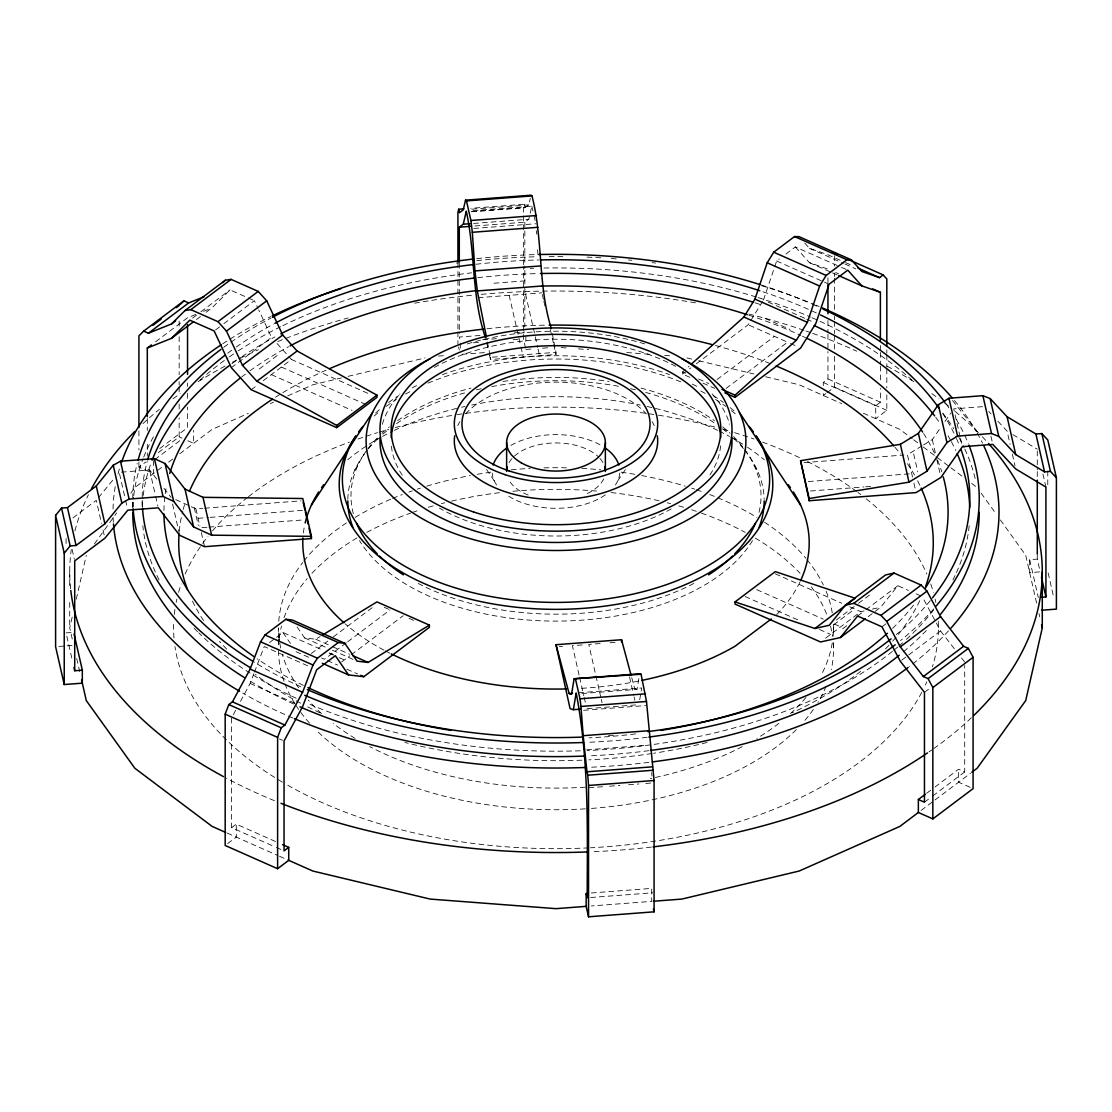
<?xml version="1.0" encoding="UTF-8"?>
<svg xmlns="http://www.w3.org/2000/svg" width="1112" height="1112" viewBox="0 0 1112 1112"><rect width="100%" height="100%" fill="white"/><g stroke="black" fill="none" stroke-linecap="round" stroke-linejoin="round"><path stroke-width="0.75" stroke-dasharray="5 3.75" d="M581.854 693.554L637.037 689.357L639.15 676.888M639.72 699.698L641.693 687.98L577.892 692.832M72.252 638.983L69.722 627.905L72.419 616.076M76.283 599.173L86.291 555.236M523.46 264.698L523.46 207.68L524.238 204.26L470.779 208.319M471.557 211.753L525.017 207.68L528.812 204.858L530.299 198.409M474.824 226L524.836 222.191L528.812 219.245L531.828 206.165L471.474 210.752M763.471 300.018L776.649 261L779.317 258.985M240.47 701.352L250.144 683.449L253.814 673.816M254.426 672.218L264.225 646.545L310.498 667.047M235.633 710.318L231.616 717.782L231.616 827.648L274.789 846.788M696.265 363.832L748.209 324.76L762.582 301.463M354.909 469.792L357.967 465.177M617.646 480.996L625.43 469.5M923.516 444.967L932.287 439.615L941.058 427.036M944.964 421.448L950.802 413.066M94.395 543.963L116.663 512.924M130.827 493.172L134.872 487.529L156.166 471.516M875.13 611.419L880.676 607.249L897.843 585.732L908.49 590.458M98.454 497.689L113.744 478.98M206.151 312.25L211.697 308.08L230.045 289.898L246.794 297.321M689.843 377.329L682.601 374.118L682.601 371.922L688.981 366.209M155.624 341.773L187.539 317.768L197.199 313.89M192.571 318.088L199.521 312.861M200.897 311.819L230.045 289.898M196.435 319.561L200.591 316.433M215.547 329.916L222.483 324.704M223.873 323.661L254.398 300.685L257.984 308.344M231.324 367.683L271.564 337.409L258.693 309.873M259.221 369.045L278.292 354.686M159.78 448.511L187.539 427.633L187.539 407.034M153.4 460.618L153.4 473.601L138.917 467.179L145.853 461.966M158.335 452.57L179.157 436.905L179.157 417.903M154.776 459.576L182.535 438.684M251.215 389.756L257.914 384.71M263.28 380.665L291.455 359.468L369.045 393.843M157.556 470.459L163.103 466.289M168.663 462.119L172.819 458.978M179.755 453.765L212.156 429.385L248.351 413.358M269.563 642.527L282.921 632.478L323.022 650.242M785.989 253.967L795.33 246.933L840.06 266.741M311.346 653.467L327.748 641.124M333.211 637.009L372.854 607.18M682.601 374.118L690.802 367.947M346.332 642.819L324.454 659.263L321.535 657.984M347.695 641.791L390.062 609.904M341.662 661.987L349.863 655.816M351.239 654.787L403.183 615.714M717.018 379.567L774.438 336.366M726.039 388.463L787.546 342.176L748.209 324.76M231.616 827.648L236.286 824.131L277.93 842.576M823.269 385.725L823.269 382.486L827.953 378.956L827.953 351.489M227.64 843.619L236.286 837.114L236.286 824.131M825.743 393.606L823.269 395.469L823.269 392.216M826.981 392.675L834.389 387.101L834.389 352.546M886.82 394.788L886.82 410.328L875.714 418.696L875.714 405.713L880.384 402.197L880.384 388.463M836.252 620.051L857.06 604.386M858.45 603.343L869.542 594.99M833.708 624.791L852.779 610.446M825.577 638.191L860.785 611.697L864.107 610.961M857.602 616.02L864.538 610.794M865.928 609.751L897.843 585.732M842.687 628.766L848.136 624.666M868.194 616.646L873.74 612.476M881.955 626.807L886.125 623.679M901.693 660.194L940.543 630.963L923.002 598.034M924.461 692.331L930.007 688.161M926.685 793.245L933.635 788.019M935.011 786.976L958.6 769.226L964.702 771.937L964.702 665.49M924.461 802.211L931.397 796.984M932.787 795.942L964.702 771.937M921.139 810.398L933.635 801.001M935.011 799.959L970.512 773.257M72.933 517.886L96.271 500.358L101.526 523.391M297.085 626.932L304.618 637.927L315.683 639.219L320.061 636.55M922.056 445.856L907.434 454.766L913.188 479.995M270.383 403.587L273.524 402.197M287.688 395.928L312.861 384.766L341.342 377.955M203.649 311.304L211.697 308.08M348.042 376.356L425.118 357.925M872.392 609.098L880.676 607.249M471.905 209.181L528.812 204.858M471.724 211.6L523.46 207.68M473.629 223.429L528.812 219.245M473.754 228.46L535.831 223.748M493.978 283.226L525.045 280.877M478.118 297.696L541.933 292.845M479.995 335.476L459.298 337.047L460.298 341.453M514.495 332.849L524.836 332.071M482.719 339.744L496.522 338.701M473.448 342.802L480.342 342.274M513.105 339.785L521.736 339.132M438.517 356.09L446.899 355.451M462.036 354.297L484.443 352.601M525.837 349.446L532.537 348.946M542.6 348.181L550.968 347.542M487.431 341.996L490.462 357.327L556 352.337L556 354.533L490.462 359.523L488.946 352.851M156.792 479.147L149.633 469.987L119.192 472.308L125.197 498.621M982.48 406.686L953.735 408.868L960.115 436.835M191.278 506.711L195.934 508.851L202.829 508.323M204.552 508.198L301.074 500.859M804.018 462.62L903.986 455.03M198.089 518.303L208.43 517.525M210.154 517.386L303.228 510.311M201.981 527.63L207.152 527.241M208.875 527.116L303.659 519.902M808.341 481.538L911.743 473.684M810.495 491.004L863.927 486.945M865.65 486.806L872.545 486.291M66.081 632.909L72.169 632.45M1039.539 571.902L1029.67 572.652L1029.67 559.67L1037.287 559.1L1039.539 568.969M58.894 646.447L65.469 645.947M67.123 645.822L72.058 645.447M559.28 646.656L562.547 646.406M582.215 644.918L572.388 645.669L579.227 675.679M600.188 643.556L588.762 644.418L600.939 697.78M610.029 642.805L618.244 642.18M587.136 708.65L638.872 704.716M583.619 710.276L645.711 705.564M586.636 749.822L647.003 745.235M588.887 787.769L602.69 786.726M609.584 786.198L619.926 785.419M628.558 784.752L638.9 783.974M645.794 783.446L652.702 782.917M591.334 892.978L651.702 888.391L651.702 901.373L591.334 905.96M590.611 897.509L652.702 892.797M561.171 347.556L569.789 348.209M578.407 348.862L588.762 349.654M626.682 352.532L649.102 354.228M664.615 355.409L673.233 356.062M686.882 357.925L691.914 359.134M698.614 360.733L753.894 373.952M765.626 376.76L799.139 384.766L841.784 403.656M637.037 689.357L634.674 688.564L631.602 677.166M804.782 243.097L809.411 248.268L827.106 254.412L844.064 261.932M795.33 246.933L809.411 262.64L827.953 269.09M845.606 262.613L853.321 266.032M809.411 248.268L843.341 263.308M844.884 263.989L855.684 268.77M841.603 267.422L847.775 270.16M835.668 272.51L838.74 273.872M809.411 262.64L831.011 272.218M832.54 272.899L837.169 274.942M776.649 261L822.908 281.489M824.451 282.17L829.079 284.227M768.1 302.061L805.116 318.463M806.659 319.144L814.373 322.563M765.07 318.393L789.923 329.402M790.465 343.469L797.735 346.694M827.953 378.956L880.384 402.197M834.389 387.101L886.82 410.328M823.269 382.486L875.714 405.713M863.371 413.233L899.844 429.385L912.271 438.726M682.601 371.922L685.492 373.215M698.544 378.983L708.817 383.543M702.951 383.14L714.655 388.324M248.31 297.988L254.398 300.685M916.107 593.836L922.196 596.532M775.286 573.82L841.784 603.274M849.707 606.791L860.785 611.697M281.392 367.043L365.32 404.226M271.328 374.605L352.087 410.384M756.744 589.652L823.255 619.12M834.334 624.027L840.672 626.834M745.096 596.518L800.529 621.08M819.53 629.489L830.608 634.41M179.157 436.905L182.048 438.184M187.845 440.755L193.641 443.327L193.641 430.344M970.192 787.352L958.6 782.209L958.6 769.226M384.238 607.319L388.616 609.251M409.049 618.314L414.929 620.913M315.683 639.219L331.098 646.058M332.641 646.739L349.613 654.245M304.618 637.927L326.219 647.504M332.391 650.228L355.52 660.486M329.194 652.98L333.822 655.024M329.847 653.522L332.947 654.898M339.16 657.651L346.93 661.084M327.373 660.556L337.561 665.073M346.819 669.174L357.619 673.955M296.084 651.688L311.513 658.512M250.144 683.449L294.875 703.257M279.418 738.966L282.504 740.328M276.332 847.469L282.504 850.207M227.237 833.11L277.93 855.559M279.473 856.24L288.731 860.341M175.738 499.608L189.721 506.002M1012.851 434.57L1037.287 449.22M913.647 439.768L917.789 442.882M923.307 447.038L949.523 466.762M950.899 467.804L961.949 476.117M971.61 483.372L977.128 487.529M988.763 411.468L991.056 413.928M997.937 421.295L1007.097 431.122L1010.099 444.286M277.083 343.538L291.455 359.468M952.497 400.515L977.128 431.414M163.937 488.321L171.081 497.481M940.543 630.963L955.25 649.894M961.546 657.998L964.702 662.057M981.173 493.172L996.352 514.328M1000.397 519.971L1025.709 555.236L1036.801 603.913M282.921 632.478L290.44 643.459M486.57 469.5L494.353 480.996M754.033 465.177L757.091 469.792M1042.917 473.893L1045.919 487.056M1048.143 572.93L1053.773 597.603M1012.351 454.155L1014.978 465.678M1029.67 559.67L1038.302 597.505M1039.025 613.657L1039.748 616.826M990.931 436.168L992.432 442.757M960.49 438.489L962.366 446.704M932.287 439.615L935.289 452.779M936.79 459.353L939.793 472.517M913.689 453.932L917.775 471.863M913.911 483.136L915.704 491.031M531.828 206.165L533.649 214.157M534.01 215.756L535.108 220.551M524.238 204.26L525.017 207.68M542.308 294.513L543.448 299.517M543.837 301.185L544.977 306.189M550.301 329.527L553.345 342.871M553.72 344.539L556 354.533M629.517 676.944L633.701 695.292M634.076 696.96L634.841 700.282M525.545 294.082L537.721 347.444M538.097 349.112L539.612 355.784M525.503 347.959L523.46 339.007L523.46 266.421M509.171 295.333L520.569 345.359M520.958 347.027L523.238 357.035M601.314 699.448L602.078 702.784M579.602 677.347L583.786 695.681M584.175 697.349L585.69 704.021M486.667 342.844L488.571 351.183M458.603 346.972L459.284 349.96M195.934 508.851L199.896 526.184M201.328 532.495L204.566 546.687M194.225 507.614L198.311 525.545M172.582 504.056L179.338 533.663M149.633 469.987L155.263 494.673M155.638 496.313L157.89 506.182M125.573 500.275L127.074 506.85M103.027 529.965L104.153 534.9M72.085 549.37L74.337 559.239M76.7 658.485L79.703 671.634M66.831 636.203L72.461 660.875M552.289 333.614L556 352.337M651.618 772.604L651.979 776.051M536.304 230.657L536.54 234.118M537.596 249.672L537.958 254.856M1047.768 471.057L1047.768 486.611M1037.287 450.944L1037.287 469.82M1037.287 471.544L1037.287 480.12M1037.287 553.943L1037.287 559.1M886.82 349.849L886.82 353.31M886.82 355.034L886.82 367.127M886.82 368.864L886.82 387.866M880.384 345.54L880.384 350.683M880.384 352.407L880.384 364.43M880.384 366.14L880.384 381.597M834.389 255.774L834.389 266.143M834.389 273.052L834.389 276.513M834.389 278.236L834.389 309.344M834.389 316.253L834.389 319.714M834.389 321.438L834.389 333.53M834.389 335.268L834.389 350.808M833.472 627.905L833.472 636.217M833.472 642.875L833.472 649.533M827.953 277.666L827.953 282.823M827.953 320.59L827.953 332.613M827.953 334.323L827.953 349.78M525.837 336.463L525.837 344.581M524.836 222.191L524.836 268.548M524.836 270.272L524.836 326.914M490.462 357.327L490.462 359.523M460.298 343.066L460.298 349.557M459.298 263.224L459.298 333.614M457.922 262.766L457.922 330.153M457.922 331.89L457.922 343.983M278.528 637.885L278.528 627.905A277.472 160.197 0 0 0 279.501 641.276M278.528 639.553L278.528 646.211A277.472 160.197 0 0 1 279.07 639.525M187.539 383.001L187.539 386.434M187.539 393.3L187.539 400.167M179.157 321.132L179.157 326.316M179.157 336.686L179.157 374.702M179.157 381.611L179.157 385.072M179.157 386.795L179.157 395.427M179.157 404.073L179.157 409.258M147.298 418.432L147.298 430.441M147.298 444.174L147.298 456.198M142.183 500.372L142.183 507.169M138.917 430.9L138.917 449.901M138.917 461.994L138.917 467.179M132.773 507.169L132.773 500.372A423.227 244.348 0 0 0 133.023 507.016M69.722 571.79L69.722 588.79M69.722 602.398L69.722 627.905M66.081 538.5L66.081 547.076M971.374 717.754A486.278 280.752 0 0 1 933.288 748.904M931.842 749.933A486.278 280.752 0 0 1 928.923 751.962M651.423 847.08A486.278 280.752 0 0 1 590.722 851.82M274.455 800.696A486.278 280.752 0 0 1 226.403 778.205M70.626 588.79A486.278 280.752 0 0 1 71.237 549.662M74.921 530.883A486.278 280.752 0 0 1 88.404 494.743M142.989 423.589A486.278 280.752 0 0 1 159.363 409.369M173.013 398.791A486.278 280.752 0 0 1 180.158 393.648M198.089 381.736A486.278 280.752 0 0 1 224.944 366.154M232.297 362.29A486.278 280.752 0 0 1 258.387 349.766M277.722 341.565A486.278 280.752 0 0 1 348.195 317.962M414.526 303.187A486.278 280.752 0 0 1 474.324 295.027M481.246 294.374A486.278 280.752 0 0 1 697.474 303.187M748.821 314.057A486.278 280.752 0 0 1 804.24 330.375M805.936 330.959A486.278 280.752 0 0 1 810.995 332.738M812.677 333.336A486.278 280.752 0 0 1 856.768 351.183M887.056 366.154A486.278 280.752 0 0 1 913.911 381.736M931.842 393.648A486.278 280.752 0 0 1 938.987 398.791M944.547 402.989A486.278 280.752 0 0 1 948.633 406.158M955.264 411.523A486.278 280.752 0 0 1 981.006 435.376M982.285 436.71A486.278 280.752 0 0 1 987.261 442.089M948.48 630.879A442.993 255.76 0 0 1 909.533 666.394M648.908 762.346A442.993 255.76 0 0 1 588.748 767.336M292.748 717.977A442.993 255.76 0 0 1 242.75 693.123M113.341 522.237A442.993 255.76 0 0 1 113.09 517.247M113.035 508.948A442.993 255.76 0 0 1 115.426 485.569M118.025 473.893A442.993 255.76 0 0 1 119.415 468.903M222.65 343.83A442.993 255.76 0 0 1 270.661 316.628M456.351 263.058A442.993 255.76 0 0 1 459.715 262.627M476.7 260.639A442.993 255.76 0 0 1 537.082 256.747M549.147 256.538A442.993 255.76 0 0 1 562.853 256.538M587.011 257.136A442.993 255.76 0 0 1 602.593 257.928M611.239 258.498A442.993 255.76 0 0 1 618.133 259.04M628.447 259.958A442.993 255.76 0 0 1 631.88 260.291M652.285 262.627A442.993 255.76 0 0 1 655.649 263.058M761.734 285.756A442.993 255.76 0 0 1 814.373 304.521M816.013 305.202A442.993 255.76 0 0 1 819.252 306.565M954.416 400.459A442.993 255.76 0 0 1 976.364 431.567M977.184 433.013A442.993 255.76 0 0 1 982.521 443.174M926.379 630.504A423.227 244.348 0 0 1 903.166 652.021M648.838 750.669A423.227 244.348 0 0 1 588.748 755.882M293.651 704.007A423.227 244.348 0 0 1 247.364 679.46M132.87 507.267A423.227 244.348 0 0 1 133.579 497.203M133.774 495.521A423.227 244.348 0 0 1 143.045 458.769M143.698 457.129A423.227 244.348 0 0 1 153.942 435.96M200.007 380.123A423.227 244.348 0 0 1 227.988 357.855M229.433 356.841A423.227 244.348 0 0 1 236.759 351.851M238.26 350.864A423.227 244.348 0 0 1 281.364 326.358M282.879 325.621A423.227 244.348 0 0 1 471.613 272.829M530.174 268.381A423.227 244.348 0 0 1 533.621 268.27M543.976 268.02A423.227 244.348 0 0 1 756.591 297.112M758.189 297.613A423.227 244.348 0 0 1 810.467 317.031M812.066 317.726A423.227 244.348 0 0 1 911.993 380.123M942.823 413.136A423.227 244.348 0 0 1 953.735 428.745M958.878 437.405A423.227 244.348 0 0 1 964.118 447.58M964.799 449.026A423.227 244.348 0 0 1 975.599 480.384M969.164 525.712A413.817 238.913 0 0 1 955.722 574.112M955.041 575.557A413.817 238.913 0 0 1 952.873 579.936M933.58 610.043A413.817 238.913 0 0 1 903.861 641.68M902.638 642.778A413.817 238.913 0 0 1 898.885 646.03M897.606 647.115A413.817 238.913 0 0 1 893.728 650.339M892.408 651.396A413.817 238.913 0 0 1 587.317 750.503M580.325 750.781A413.817 238.913 0 0 1 307.301 703.229M296.153 698.211A413.817 238.913 0 0 1 198.742 632.839M197.616 631.727A413.817 238.913 0 0 1 192.501 626.445M159.127 579.936A413.817 238.913 0 0 1 142.836 525.712M142.266 507.239A413.817 238.913 0 0 1 143.017 497.133M143.212 495.438A413.817 238.913 0 0 1 151.496 461.869M231.88 363.721A413.817 238.913 0 0 1 240.512 357.661M241.985 356.66A413.817 238.913 0 0 1 274.873 336.95M477.729 277.666A413.817 238.913 0 0 1 538.639 273.566M755.117 302.825A413.817 238.913 0 0 1 762.915 305.369M935.734 417.306A413.817 238.913 0 0 1 939.821 422.977M948.105 435.904A413.817 238.913 0 0 1 950.565 440.255M951.358 441.7A413.817 238.913 0 0 1 955.722 450.429M933.76 608.848A423.227 244.348 0 0 1 900.553 640.554M647.156 737.284A423.227 244.348 0 0 1 587.025 742.357M132.773 498.662A423.227 244.348 0 0 1 137.207 463.426M223.72 347.333A423.227 244.348 0 0 1 229.433 343.247M230.879 342.232A423.227 244.348 0 0 1 270.967 318.046M476.728 258.651A423.227 244.348 0 0 1 537.082 254.565M761.345 285.006A423.227 244.348 0 0 1 810.467 303.423M812.066 304.118A423.227 244.348 0 0 1 818.349 306.926M945.978 403.739A423.227 244.348 0 0 1 949.009 407.993M956.376 419.474A423.227 244.348 0 0 1 964.118 433.972M964.799 435.431A423.227 244.348 0 0 1 968.302 443.535M930.257 600.605A413.817 238.913 0 0 1 896.328 634.591M613.49 735.268A413.817 238.913 0 0 1 608.278 735.671M300.893 686.785A413.817 238.913 0 0 1 254.036 662.029M142.433 507.058A413.817 238.913 0 0 1 142.183 498.662M142.197 496.994A413.817 238.913 0 0 1 147.187 461.591M227.696 353.227A413.817 238.913 0 0 1 234.729 348.084M236.161 347.069A413.817 238.913 0 0 1 273.413 324.134M476.005 264.253A413.817 238.913 0 0 1 538.639 259.958M762.915 291.761A413.817 238.913 0 0 1 817.417 313.459M942.74 413.65A413.817 238.913 0 0 1 955.722 436.835M956.459 438.448A413.817 238.913 0 0 1 959.239 444.967M919.735 600.688A377.26 217.813 0 0 1 890.184 643.945M888.974 645.28A377.26 217.813 0 0 1 885.263 649.199M860.716 671.3A377.26 217.813 0 0 1 791.911 712.848M707.149 742.455A377.26 217.813 0 0 1 653.647 753.269M651.993 753.519A377.26 217.813 0 0 1 588.804 759.871M581.868 760.177A377.26 217.813 0 0 1 404.851 742.455M320.089 712.848A377.26 217.813 0 0 1 306.425 706.217M300.56 703.173A377.26 217.813 0 0 1 255.329 674.442M226.737 649.199A377.26 217.813 0 0 1 219.439 641.29M203.579 620.621A377.26 217.813 0 0 1 192.265 600.688M179.282 531.202A377.26 217.813 0 0 1 182.771 511.103M183.202 509.435A377.26 217.813 0 0 1 185.718 501.151M275.415 397.276A377.26 217.813 0 0 1 326.33 370.074M486.986 328.749A377.26 217.813 0 0 1 547.41 325.121M715.516 345.498A377.26 217.813 0 0 1 771.241 363.999M894.882 447.163A377.26 217.813 0 0 1 900.414 453.988M907.475 463.732A377.26 217.813 0 0 1 914.509 475.06M917.608 480.773A377.26 217.813 0 0 1 920.416 486.5M913.508 605.206A392.077 226.361 0 0 1 890.934 629.948M635.591 733.92A392.077 226.361 0 0 1 588.929 737.84M303.409 685.395A392.077 226.361 0 0 1 257.178 658.818M163.937 510.589A392.077 226.361 0 0 1 165.007 495.41M165.243 493.714A392.077 226.361 0 0 1 166.731 485.263M241.485 377.107A392.077 226.361 0 0 1 248.462 371.853M249.894 370.824A392.077 226.361 0 0 1 288.633 346.708M748.89 315.196A392.077 226.361 0 0 1 800.932 335.504M802.475 336.227A392.077 226.361 0 0 1 805.547 337.673M923.558 433.471A392.077 226.361 0 0 1 936.888 458.561M937.569 460.201A392.077 226.361 0 0 1 941.767 471.794M938.222 621.163A382.403 220.774 0 0 1 932.398 666.852M926.838 681.781A382.403 220.774 0 0 1 925.379 685.048M921.778 692.303A382.403 220.774 0 0 1 590.389 847.789M588.665 847.872A382.403 220.774 0 0 1 285.603 784.016M282.434 782.167A382.403 220.774 0 0 1 276.193 778.386M274.65 777.427A382.403 220.774 0 0 1 174.959 646.531M174 638.038A382.403 220.774 0 0 1 173.778 621.163M174.32 614.38A382.403 220.774 0 0 1 174.959 609.279M176.141 602.482A382.403 220.774 0 0 1 176.864 599.09M178.601 592.321A382.403 220.774 0 0 1 181.256 583.939M185.162 574.028A382.403 220.774 0 0 1 201.703 544.838M202.704 543.42A382.403 220.774 0 0 1 207.986 536.401M212.503 530.883A382.403 220.774 0 0 1 247.142 497.731M248.49 496.675A382.403 220.774 0 0 1 349.502 442.089M357.967 439.031A382.403 220.774 0 0 1 377.454 432.665M379.067 432.179A382.403 220.774 0 0 1 388.825 429.343M395.413 427.536A382.403 220.774 0 0 1 453.557 415.193M457.032 414.651A382.403 220.774 0 0 1 654.968 414.651M658.443 415.193A382.403 220.774 0 0 1 716.587 427.536M723.175 429.343A382.403 220.774 0 0 1 732.933 432.179M734.546 432.665A382.403 220.774 0 0 1 754.033 439.031M762.498 442.089A382.403 220.774 0 0 1 801.349 458.561M807.465 461.577A382.403 220.774 0 0 1 856.574 491.421M857.977 492.463A382.403 220.774 0 0 1 860.771 494.548M866.206 498.801A382.403 220.774 0 0 1 926.838 574.028M930.744 583.939A382.403 220.774 0 0 1 933.399 592.321M935.136 599.09A382.403 220.774 0 0 1 935.859 602.482M833.236 642.875A277.472 160.197 0 0 1 831.289 669.605M826.133 686.146A277.472 160.197 0 0 1 817.932 702.409M813.345 709.442A277.472 160.197 0 0 1 802.489 723.106M796.303 729.639A277.472 160.197 0 0 1 587.039 808.73M585.315 808.841A277.472 160.197 0 0 1 315.697 729.639M309.511 723.106A277.472 160.197 0 0 1 299.642 710.832M298.655 709.442A277.472 160.197 0 0 1 295.834 705.23M294.944 703.827A277.472 160.197 0 0 1 284.602 682.879M284.019 681.239A277.472 160.197 0 0 1 278.528 649.533M279.265 637.843A277.472 160.197 0 0 1 281.503 626.112M284.019 617.827A277.472 160.197 0 0 1 307.176 578.643M311.93 573.319A277.472 160.197 0 0 1 359.802 536.262M366.807 532.356A277.472 160.197 0 0 1 410.578 513.105M412.232 512.521A277.472 160.197 0 0 1 420.392 509.769M428.342 507.294A277.472 160.197 0 0 1 433.207 505.877M441.436 503.625A277.472 160.197 0 0 1 444.772 502.777M451.5 501.137A277.472 160.197 0 0 1 500.942 492.519M512.896 491.282A277.472 160.197 0 0 1 599.104 491.282M611.058 492.519A277.472 160.197 0 0 1 660.5 501.137M667.228 502.777A277.472 160.197 0 0 1 670.564 503.625M678.793 505.877A277.472 160.197 0 0 1 683.658 507.294M691.608 509.769A277.472 160.197 0 0 1 699.768 512.521M701.422 513.105A277.472 160.197 0 0 1 745.193 532.356M755.354 538.111A277.472 160.197 0 0 1 800.07 573.319M811.343 586.844A277.472 160.197 0 0 1 827.397 616.187M830.497 626.112A277.472 160.197 0 0 1 832.499 636.161M833.416 624.583A277.472 160.197 0 0 1 833.096 636.245M832.249 642.944A277.472 160.197 0 0 1 821.17 675.081M805.964 697.446A277.472 160.197 0 0 1 790.465 713.57M778.886 723.328A277.472 160.197 0 0 1 756.924 738.396M742.302 746.625A277.472 160.197 0 0 1 650.27 778.567M585.315 787.199A277.472 160.197 0 0 1 369.698 746.625M355.075 738.396A277.472 160.197 0 0 1 333.113 723.328M321.535 713.57A277.472 160.197 0 0 1 308.344 700.143M298.655 687.814A277.472 160.197 0 0 1 282.42 654.648M280.71 647.976A277.472 160.197 0 0 1 279.751 642.944M278.764 621.247A277.472 160.197 0 0 1 302.742 562.45M303.826 561.073A277.472 160.197 0 0 1 347.43 522.251M355.075 517.414A277.472 160.197 0 0 1 391.035 499.093M392.619 498.426A277.472 160.197 0 0 1 402.322 494.52M408.91 492.074A277.472 160.197 0 0 1 412.232 490.892M417.264 489.169A277.472 160.197 0 0 1 420.392 488.14M426.744 486.152A277.472 160.197 0 0 1 470.334 475.533M477.257 474.296A277.472 160.197 0 0 1 490.837 472.183M511.186 469.806A277.472 160.197 0 0 1 530.146 468.402M543.976 467.86A277.472 160.197 0 0 1 568.023 467.86M581.854 468.402A277.472 160.197 0 0 1 600.814 469.806M621.163 472.183A277.472 160.197 0 0 1 634.743 474.296M641.666 475.533A277.472 160.197 0 0 1 685.256 486.152M691.608 488.14A277.472 160.197 0 0 1 694.736 489.169M696.418 489.739A277.472 160.197 0 0 1 703.09 492.074M709.678 494.52A277.472 160.197 0 0 1 716.17 497.092M717.782 497.759A277.472 160.197 0 0 1 756.924 517.414M764.569 522.251A277.472 160.197 0 0 1 805.964 558.363M807.076 559.711A277.472 160.197 0 0 1 823.339 585.009M826.133 591.292A277.472 160.197 0 0 1 832.249 612.865M799.889 582.174A253.202 146.186 0 0 1 775.286 615.978M638.594 681.072A253.202 146.186 0 0 1 580.339 688.384M389.728 653.133A253.202 146.186 0 0 1 385.364 650.881M383.932 650.131A253.202 146.186 0 0 1 345.109 623.79M303.381 532.94A253.202 146.186 0 0 1 304.771 524.628M347.681 459.784A253.202 146.186 0 0 1 367.572 445.231M369.114 444.244A253.202 146.186 0 0 1 381.11 437.169M382.514 436.404A253.202 146.186 0 0 1 392.703 431.164M394.204 430.427A253.202 146.186 0 0 1 459.937 407.617M461.605 407.228A253.202 146.186 0 0 1 464.955 406.464M471.71 405.032A253.202 146.186 0 0 1 640.29 405.032M647.045 406.464A253.202 146.186 0 0 1 653.731 408.021M655.385 408.424A253.202 146.186 0 0 1 717.796 430.427M719.297 431.164A253.202 146.186 0 0 1 729.486 436.404M730.89 437.169A253.202 146.186 0 0 1 745.943 446.218M747.445 447.205A253.202 146.186 0 0 1 764.319 459.784M467.221 343.928A189.902 109.643 0 0 1 644.779 343.928M374.146 416.041A216.784 125.156 0 0 1 380.596 410.634M386.114 406.436A216.784 125.156 0 0 1 396.456 399.444M405.477 394.107A216.784 125.156 0 0 1 411.19 391.049M427.967 383.181A216.784 125.156 0 0 1 684.033 383.181M700.81 391.049A216.784 125.156 0 0 1 706.523 394.107M715.544 399.444A216.784 125.156 0 0 1 725.886 406.436M731.404 410.634A216.784 125.156 0 0 1 737.854 416.041M375.606 413.025A213.629 123.335 0 0 1 381.847 407.659M388.602 402.461A213.629 123.335 0 0 1 398.791 395.58M412.121 387.921A213.629 123.335 0 0 1 419.669 384.127M442.395 374.633A213.629 123.335 0 0 1 669.605 374.633M692.331 384.127A213.629 123.335 0 0 1 699.879 387.921M713.209 395.58A213.629 123.335 0 0 1 723.398 402.461M730.153 407.659A213.629 123.335 0 0 1 736.394 413.025M752.518 540.571A208.18 120.193 0 0 1 556 621.108A208.18 120.193 0 0 1 359.482 540.571M347.834 499.274A208.18 120.193 0 0 1 367.335 450.082M368.461 448.734A208.18 120.193 0 0 1 377.997 438.573M382.862 434.153A208.18 120.193 0 0 1 389.45 428.787M396.553 423.63A208.18 120.193 0 0 1 466.331 392.439M476.325 389.867A208.18 120.193 0 0 1 481.426 388.686M491.726 386.587A208.18 120.193 0 0 1 620.274 386.587M630.573 388.686A208.18 120.193 0 0 1 635.675 389.867M645.669 392.439A208.18 120.193 0 0 1 715.447 423.63M722.55 428.787A208.18 120.193 0 0 1 729.138 434.153M734.003 438.573A208.18 120.193 0 0 1 743.539 448.734M744.665 450.082A208.18 120.193 0 0 1 764.166 499.274M744.915 449.818A205.025 118.372 0 0 1 758.662 513.688M693.818 583.439A205.025 118.372 0 0 1 418.182 583.439M353.338 513.688A205.025 118.372 0 0 1 367.085 449.818M368.1 448.456A205.025 118.372 0 0 1 378.441 436.627M381.875 433.319A205.025 118.372 0 0 1 389.325 426.883M397.54 420.697A205.025 118.372 0 0 1 470.946 388.102M502.944 381.472A205.025 118.372 0 0 1 609.056 381.472M641.054 388.102A205.025 118.372 0 0 1 714.46 420.697M722.675 426.883A205.025 118.372 0 0 1 730.125 433.319M733.559 436.627A205.025 118.372 0 0 1 743.9 448.456M457.769 425.66A101.692 58.714 0 0 1 459.895 421.656M465.622 413.928A101.692 58.714 0 0 1 556 382.139A101.692 58.714 0 0 1 646.378 413.928M652.105 421.656A101.692 58.714 0 0 1 654.231 425.66M619.759 473.059A63.815 36.849 0 0 1 615.409 484.915M605.317 494.84A63.815 36.849 0 0 1 506.683 494.84M496.591 484.915A63.815 36.849 0 0 1 492.241 473.059M510.881 445.412A63.815 36.849 0 0 1 601.119 445.412M603.691 478.841A49.373 28.509 0 0 1 583.8 495.021M528.2 495.021A49.373 28.509 0 0 1 508.309 478.841M509.032 462.661A49.373 28.509 0 0 1 513.244 457.199M514.356 456.142A49.373 28.509 0 0 1 598.756 457.199M599.993 458.505A49.373 28.509 0 0 1 602.968 462.661M382.347 424.284A176.002 101.609 0 0 1 399.903 393.898M434.389 367.391A176.002 101.609 0 0 1 677.611 367.391M712.097 393.898A176.002 101.609 0 0 1 729.653 424.284M720.604 445.801A164.826 95.159 0 0 1 709.706 475.213M671.175 508.921A164.826 95.159 0 0 1 439.448 508.142M402.294 475.213A164.826 95.159 0 0 1 391.396 445.801"/><path stroke-width="1.5" d="M556 644.71L570.067 708.608L573.347 709.692L576.169 692.957C589.151 760.247 587.4 829.482 587.164 897.773L586.163 893.381L586.163 906.363L588.54 916.802L654.078 911.826L654.078 780.499L646.489 701.477L641.068 674.247L639.678 673.775L574.139 678.765L571.512 694.333L569.135 693.554L556 644.71L621.538 639.734L631.171 675.54M1042.278 571.79L1042.278 627.905L1025.709 700.574L977.128 768.281L971.832 772.256M463.871 208.847L458.7 209.237L457.922 212.656L457.922 261.042M551.288 328.499C537.791 285.297 543.142 239.386 531.995 195.934L531.049 195.198L465.511 200.174L463.273 209.848L459.478 212.67L458.7 209.237M459.298 261.515L459.298 227.182L463.273 224.221L466.289 211.141C475.463 252.897 471.446 296.793 485.527 337.839M691.539 363.916L743.886 317.031L754.937 299.114L767.197 262.793L773.716 252.215L794.538 236.55L799 236.647L851.444 259.874L861.856 271.495L879.55 277.652L883.178 274.914L886.82 279.001L886.82 346.402M724.843 392.842L735.046 397.359L735.046 395.163L796.317 340.258L807.381 322.341L819.627 286.02L826.146 275.442L846.983 259.777L851.444 259.874M282.559 844.633L288.731 847.358L288.731 860.341L277.611 868.708L225.18 845.481L225.18 714.154L228.822 704.577L232.45 701.839L250.144 669.063L260.555 641.777L265.017 634.966L285.853 619.287L292.373 620.051L344.803 643.278L357.063 661.167L368.114 662.446L429.399 625.125L429.399 627.321L363.791 676.694L348.529 674.914L322.299 663.294M277.611 868.708L277.611 737.381L281.253 727.804L284.894 725.066L302.589 692.303L313 665.004L317.462 658.193L338.284 642.527L344.803 643.278M311.43 505.043L346.596 451.792M349.654 447.163L372.562 412.469M1041.346 597.283L1045.919 596.935L1045.919 487.056L1015.729 468.958L992.807 444.397L962.366 446.704L940.919 477.451L916.066 492.602L809.202 500.72L800.571 460.688L900.372 444.313L918.373 433.346L938.347 404.726L948.967 398.249L982.883 395.677L990.153 398.582L1007.097 416.75L1035.911 434.014L1041.847 433.569L1047.768 439.949L1056.4 477.785L1056.4 609.112L1041.596 610.238M809.202 500.72L809.202 498.523L909.004 482.149L927.005 471.182L946.965 442.562L957.585 436.085L991.515 433.513L998.771 436.418L1015.729 454.586L1044.543 471.849L1050.465 471.405L1056.4 477.785M653.37 901.248L681.851 899.08L799.139 871.043L899.844 826.424L918.359 812.483L932.843 818.905L973.083 788.63L973.083 657.303L968.343 648.365L963.604 646.267L940.543 616.59L926.977 591.125L921.167 585.093L894.02 573.069L885.527 574.96L845.287 605.248L829.302 625.264L814.901 628.488L735.046 601.898L735.046 604.094L820.545 641.971L840.436 637.523L865.414 618.731M840.436 637.523L857.602 616.02L881.955 626.807L900.303 661.237L924.461 692.331L924.461 802.211L918.359 799.5L918.359 812.483M55.6 515.37L61.535 508.087L67.457 507.628L96.271 485.986L113.229 465.233L120.485 461.23L154.415 458.644L165.035 463.509L184.995 489.099L193.627 526.921L211.627 535.164L311.43 536.359L311.43 538.555L204.566 546.687L179.713 535.317L158.265 507.823L127.824 510.144L104.903 538.194L74.712 560.879L74.712 670.745L82.33 670.175L82.33 683.157L64.232 684.533L55.6 646.697L55.6 515.37L64.232 553.206L64.232 684.533M64.232 553.206L70.153 545.923L76.089 545.464L104.903 523.822L121.847 503.069L129.117 499.066L163.033 496.48L173.653 501.345L193.627 526.921M204.01 296.779L188.637 302.95L183.897 300.838L143.656 331.126L138.917 335.852L138.917 427.439M180.339 304.396L183.897 300.838M143.656 331.126L148.396 333.225L171.456 323.981L185.023 310.526L225.263 280.252L231.074 279.376L258.22 291.4L266.713 300.824L282.698 335.004L297.099 350.989L376.954 395.163L376.954 397.359L336.714 427.633L251.215 389.756L231.324 367.683L214.157 330.959L189.804 320.173L171.456 338.354L147.298 348.042L147.298 416.708M222.803 282.698L225.263 280.252M152.789 325.413L161.115 319.144M176.377 307.663L179.157 305.578M148.396 333.225L188.637 302.95M171.456 323.981L175.626 320.84M185.023 310.526L190.833 309.65L231.074 279.376M147.298 348.042L151.454 344.915M171.456 338.354L193.655 321.646M190.833 309.65L217.98 321.674L258.22 291.4M336.714 427.633L336.714 425.437L256.858 381.263L242.458 365.278L226.473 331.112L266.713 300.824M242.458 365.278L282.698 335.004M256.858 381.263L297.099 350.989M336.714 425.437L376.954 395.163M735.046 397.359L800.654 347.986L815.916 323.245L829.079 284.227L847.775 270.16L861.856 285.881L880.384 292.317L880.384 340.383M288.731 847.358L284.046 850.888L284.046 741.009L302.589 706.676L316.67 669.771L335.351 655.705L348.529 674.914M735.046 601.898L775.286 571.624L855.142 598.214L814.901 628.488M771.255 618.995L735.046 646.253A253.202 146.186 0 0 1 641.985 680.377M845.287 605.248L853.78 603.343L894.02 573.069M853.78 603.343L880.926 615.367L921.167 585.093M932.843 818.905L932.843 687.577L928.103 678.64L923.363 676.541L900.303 646.864L886.737 621.399L926.977 591.125M900.303 646.864L940.543 616.59M923.363 676.541L963.604 646.267M928.103 678.64L968.343 648.365M932.843 687.577L973.083 657.303M918.359 799.5L925.309 794.288M322.966 634.771L376.954 601.898L429.399 625.125M465.511 200.174L466.47 200.911L531.995 195.934M466.47 200.911L470.932 220.496L536.47 215.519M463.273 224.221L470.181 223.693M459.298 227.182L471.377 226.264M470.932 220.496L472.322 232.297L537.861 227.307M472.322 232.297L474.963 270.925L540.488 265.935M474.963 270.925L477.326 290.913L542.865 285.937M574.139 678.765L641.068 674.247M569.135 693.554L572.583 693.29M575.529 679.223L580.005 698.809L645.53 693.832M580.005 698.809L580.95 706.454L646.489 701.477M573.347 709.692L580.242 709.164M580.95 706.454L583.188 735.699L648.727 730.723M583.188 735.699L586.983 771.797L652.522 766.821M586.983 771.797L587.761 775.217L653.3 770.241M588.54 916.802L588.54 785.475L654.078 780.499M586.163 906.363L556 908.657L430.149 899.08L312.861 871.043L288.731 860.341M184.995 489.099L202.996 497.328L302.798 498.523L311.43 536.359M832.29 252.355L836.919 254.412M847.705 259.193L883.178 274.914M794.538 236.55L846.983 259.777M857.95 268.075L879.55 277.652M872.684 288.898L880.384 292.317M838.712 275.623L861.856 285.881M773.716 252.215L826.146 275.442M767.197 262.793L819.627 286.02M754.937 299.114L807.381 322.341M743.886 317.031L796.317 340.258M721.938 389.353L735.046 395.163M285.853 619.287L338.284 642.527M352.699 655.621L368.114 662.446M360.705 675.332L363.791 676.694M265.017 634.966L317.462 658.193M260.555 641.777L313 665.004M250.144 669.063L302.589 692.303M232.45 701.839L284.894 725.066M228.822 704.577L281.253 727.804M225.18 714.154L277.611 737.381M225.736 832.443L212.156 826.424L134.872 768.281L86.291 700.574L81.579 679.863M880.926 615.367L886.737 621.399M217.98 321.674L226.473 331.112M739.438 412.469L762.346 447.163M765.403 451.792L800.571 505.043M1041.847 433.569L1050.465 471.405M1035.911 434.014L1044.543 471.849M1007.097 416.75L1015.729 454.586M1041.416 577.184L1045.919 596.935M990.153 398.582L998.771 436.418M1041.555 624.735L1042.278 627.905M982.883 395.677L991.515 433.513M948.967 398.249L957.585 436.085M938.347 404.726L946.965 442.562M918.373 433.346L927.005 471.182M900.372 444.313L909.004 482.149M800.571 460.688L809.202 498.523M653.397 908.838L654.078 911.826M303.159 502.304L304.952 510.186M305.313 511.756L307.107 519.638M307.426 521.055L308.08 523.877M309.039 528.117L311.43 538.555M202.996 497.328L211.627 535.164M165.035 463.509L173.653 501.345M154.415 458.644L163.033 496.48M120.485 461.23L129.117 499.066M113.229 465.233L121.847 503.069M96.271 485.986L104.903 523.822M67.457 507.628L76.089 545.464M61.535 508.087L70.153 545.923M74.073 633.979L82.33 670.175M73.962 667.464L74.712 670.745M477.326 290.913L486.417 336.894M587.761 775.217L588.54 785.475M1037.287 480.12L1037.287 553.943M827.953 284.533L827.953 313.723M621.538 639.734L621.538 641.93M605.373 442.548L605.373 471.46M506.627 442.548L506.627 471.46M187.539 324.635L187.539 374.424M988.485 443.438A486.278 280.752 0 0 1 973.709 715.53M927.45 752.963A486.278 280.752 0 0 1 653.147 846.871M587.233 851.959A486.278 280.752 0 0 1 281.002 803.323M223.498 776.649A486.278 280.752 0 0 1 70.807 590.5M91.406 488.905A486.278 280.752 0 0 1 134.872 431.414M983.898 446.079A442.993 255.76 0 0 1 950.899 628.183M908.143 667.45A442.993 255.76 0 0 1 652.285 761.915M585.287 767.475A442.993 255.76 0 0 1 294.36 718.658M239.594 691.275A442.993 255.76 0 0 1 113.466 523.919M121.542 462.3A442.993 255.76 0 0 1 221.149 344.817M272.204 315.891A442.993 255.76 0 0 1 340.745 288.731M822.477 307.954A442.993 255.76 0 0 1 952.081 397.721M979.227 512.271A423.227 244.348 0 0 1 940.641 614.199M899.233 655.232A423.227 244.348 0 0 1 650.52 750.447M585.287 756.035A423.227 244.348 0 0 1 299.934 706.815M244.306 677.555A423.227 244.348 0 0 1 132.773 512.271M152.122 460.215A413.817 238.913 0 0 1 229.086 365.792M280.808 333.836A413.817 238.913 0 0 1 474.296 278.056M540.39 273.524A413.817 238.913 0 0 1 753.533 302.325M814.276 325.594A413.817 238.913 0 0 1 934.664 415.902M957.182 453.668A413.817 238.913 0 0 1 969.733 507.239M968.955 445.161A423.227 244.348 0 0 1 936.109 606.11M895.202 644.793A423.227 244.348 0 0 1 648.838 737.061M583.564 742.496A423.227 244.348 0 0 1 304.716 695.278M250.464 667.742A423.227 244.348 0 0 1 133.134 508.698M138.083 460.076A423.227 244.348 0 0 1 220.927 349.404M272.426 317.281A423.227 244.348 0 0 1 473.323 259.026M538.806 254.523A423.227 244.348 0 0 1 759.774 284.505M823.005 309.08A423.227 244.348 0 0 1 944.95 402.335M961.115 449.915A413.817 238.913 0 0 1 932.495 597.825M891.087 638.858A413.817 238.913 0 0 1 647.948 731.613M582.076 737.103A413.817 238.913 0 0 1 307.301 689.621M252.507 661.084A413.817 238.913 0 0 1 142.544 508.74M147.66 459.909A413.817 238.913 0 0 1 224.958 355.312M274.873 323.342A413.817 238.913 0 0 1 472.586 264.656M540.39 259.916A413.817 238.913 0 0 1 759.802 290.732M820.517 314.932A413.817 238.913 0 0 1 938.82 407.951M921.139 488.112A377.26 217.813 0 0 1 925.712 586.26M187.497 589.541A377.26 217.813 0 0 1 179.004 534.552M189.443 491.337A377.26 217.813 0 0 1 272.426 399.222M329.5 368.697A377.26 217.813 0 0 1 483.567 329.124M549.133 325.107A377.26 217.813 0 0 1 712.18 344.609M776.093 365.973A377.26 217.813 0 0 1 893.728 445.815M943.24 476.826A392.077 226.361 0 0 1 925.351 588.206M887.348 633.284A392.077 226.361 0 0 1 660.973 730.375M451.027 730.375A392.077 226.361 0 0 1 307.982 687.591M254.245 656.803A392.077 226.361 0 0 1 163.937 513.952M169.719 473.476A392.077 226.361 0 0 1 240.122 378.177M290.065 345.929A392.077 226.361 0 0 1 476.409 290.621M542.183 286.048A392.077 226.361 0 0 1 747.306 314.682M807.076 338.409A392.077 226.361 0 0 1 922.626 432.04M793.342 491.949A253.202 146.186 0 0 1 800.571 580.714M566.397 688.94A253.202 146.186 0 0 1 391.215 653.87M343.858 622.678A253.202 146.186 0 0 1 302.937 537.93M305.161 522.974A253.202 146.186 0 0 1 318.657 491.949M321.563 487.654A253.202 146.186 0 0 1 323.634 484.804M788.366 484.804A253.202 146.186 0 0 1 790.437 487.654M681.628 358.634A189.902 109.643 0 0 1 693.054 516.746A189.902 109.643 0 0 1 418.946 516.746A189.902 109.643 0 0 1 430.372 358.634M756.285 436.293A216.784 125.156 0 0 1 556 609.348A216.784 125.156 0 0 1 355.715 436.293M756.174 436.001A213.629 123.335 0 0 1 556 602.412A213.629 123.335 0 0 1 355.826 436.001M358.634 431.887A213.629 123.335 0 0 1 362.776 426.494M749.224 426.494A213.629 123.335 0 0 1 753.366 431.887M755.409 523.307A205.025 118.372 0 0 1 734.81 553.72M732.433 556.097A205.025 118.372 0 0 1 708.622 574.848M403.378 574.848A205.025 118.372 0 0 1 379.567 556.097M377.19 553.72A205.025 118.372 0 0 1 356.591 523.307M764.18 500.914A208.18 120.193 0 0 1 759.135 527.227M352.865 527.227A208.18 120.193 0 0 1 347.82 500.914M657.303 435.751A101.692 58.714 0 0 1 556 499.566A101.692 58.714 0 0 1 454.697 435.751M493.158 465.052A63.815 36.849 0 0 1 506.683 448.08M605.317 448.08A63.815 36.849 0 0 1 618.842 465.052M506.697 469.973A49.373 28.509 0 0 1 507.239 466.998M604.761 466.998A49.373 28.509 0 0 1 605.303 469.973M731.904 437.544A176.002 101.609 0 0 1 556 542.461A176.002 101.609 0 0 1 380.095 437.544M391.271 437.558A164.826 95.159 0 0 1 556 345.693A164.826 95.159 0 0 1 720.729 437.558M505.154 474.685A101.692 58.714 0 0 0 657.692 423.839A101.692 58.714 0 0 0 505.154 372.993A101.692 58.714 0 0 0 505.154 474.685M508.976 470.862A94.047 54.293 0 0 0 650.047 423.839A94.047 54.293 0 0 0 508.976 376.829A94.047 54.293 0 0 0 508.976 470.862M521.083 462.703A49.373 28.509 0 0 0 603.691 449.929A49.373 28.509 0 0 0 543.226 415.012A49.373 28.509 0 0 0 521.083 462.703M467.999 517.539A176.002 101.609 0 0 0 732.002 429.538A176.002 101.609 0 0 0 467.999 341.537A176.002 101.609 0 0 0 467.999 517.539M473.587 511.951A164.826 95.159 0 0 0 720.826 429.538A164.826 95.159 0 0 0 473.587 347.125A164.826 95.159 0 0 0 473.587 511.951"/></g></svg>
